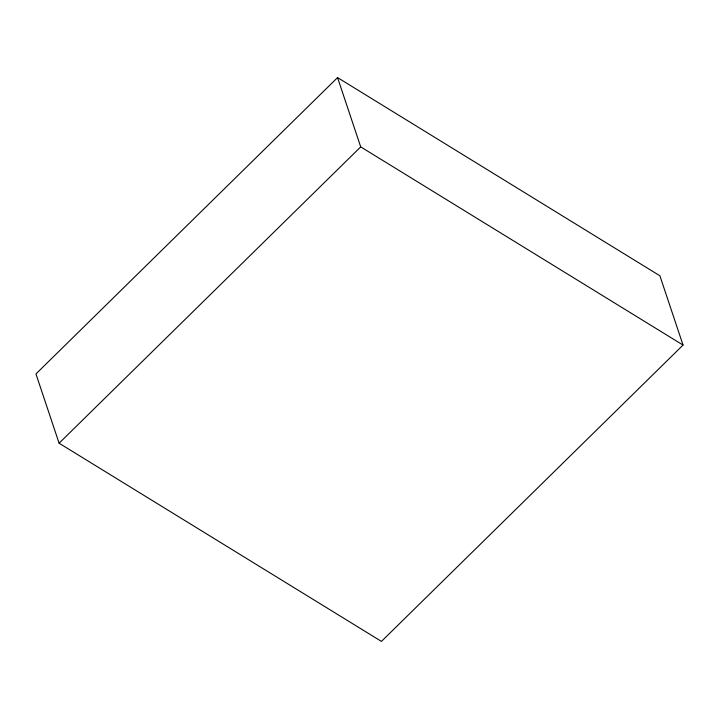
<?xml version="1.0" encoding="UTF-8"?>
<svg xmlns="http://www.w3.org/2000/svg" width="719" height="719" viewBox="0 0 719 719"><rect width="100%" height="100%" fill="white"/><g stroke="black" fill="none" stroke-linecap="round" stroke-linejoin="round"><path stroke-width="1.08" d="M337.562 77.598L35.95 373.925L59.102 443.21L381.438 641.402L683.05 345.075L659.898 275.79L337.562 77.598L360.713 146.883L683.05 345.075M59.102 443.21L360.713 146.883"/></g></svg>
